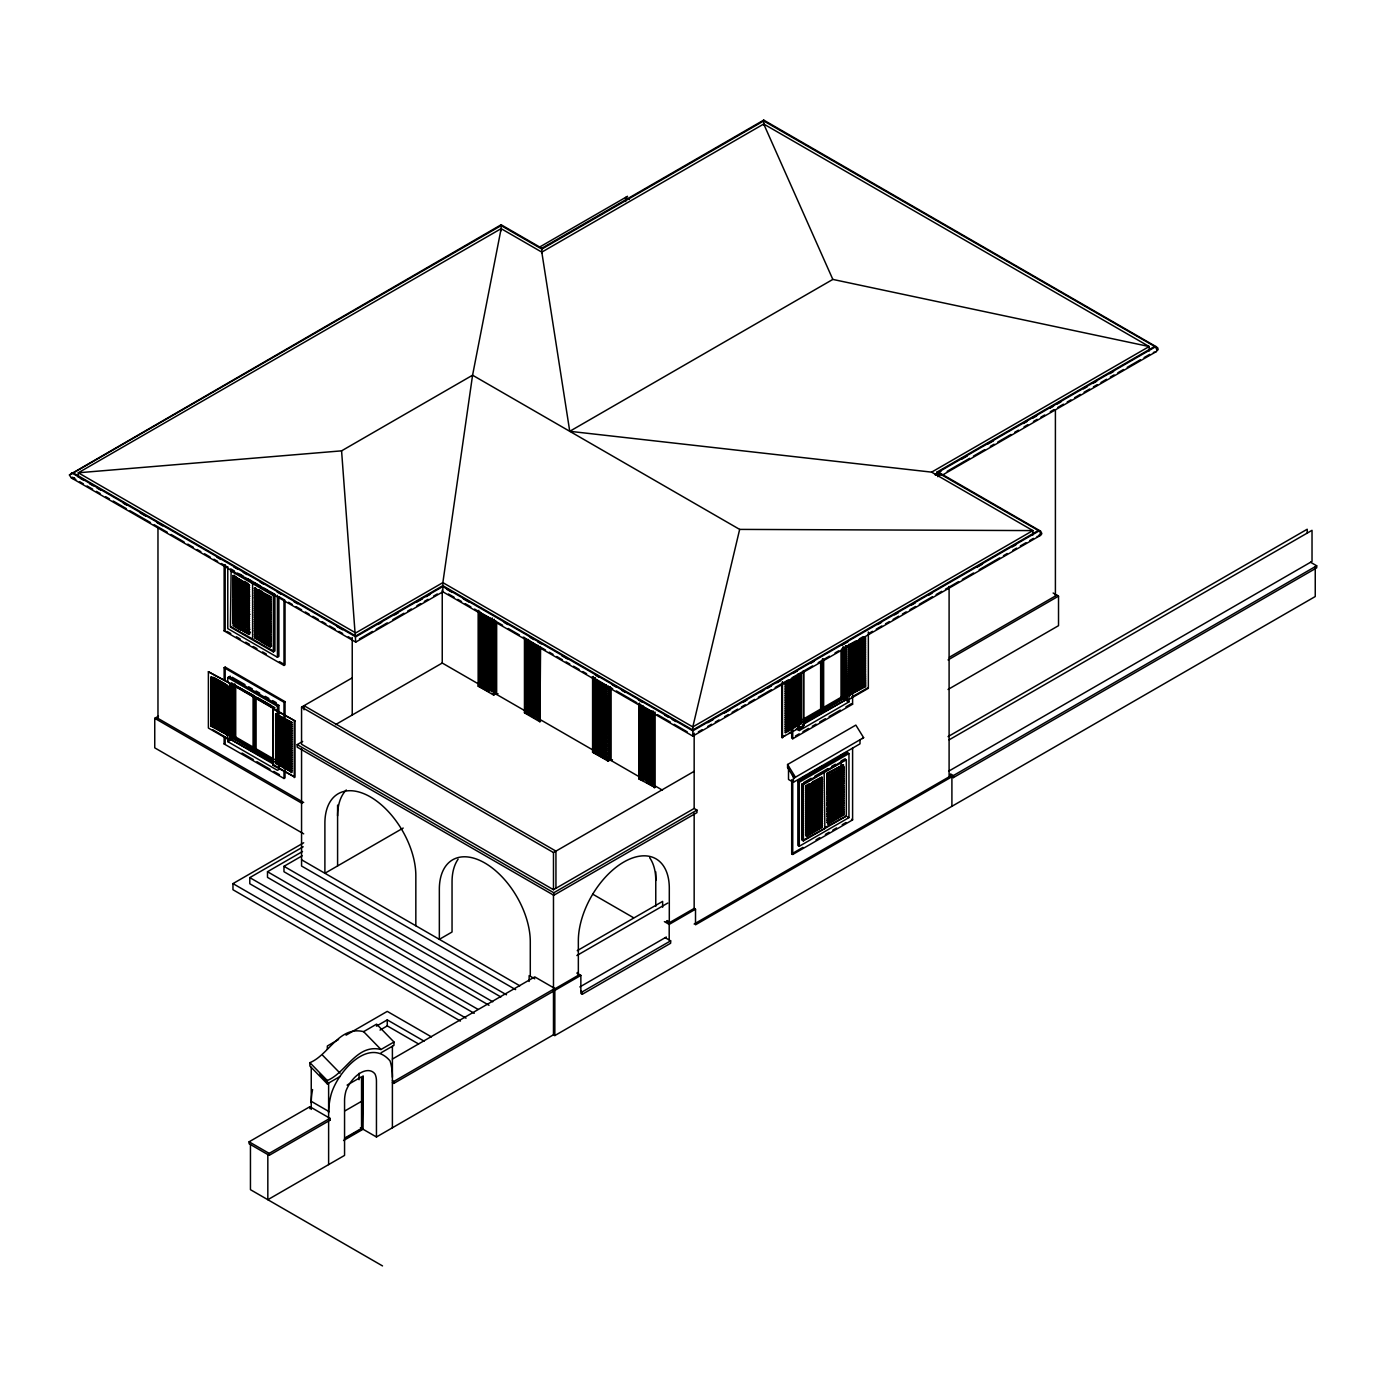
<?xml version="1.0" encoding="UTF-8"?>
<svg xmlns="http://www.w3.org/2000/svg" width="1386" height="1386" viewBox="0 0 1386 1386"><rect width="100%" height="100%" fill="white"/><g stroke="black" fill="none" stroke-linecap="round" stroke-linejoin="round"><path stroke-width="1.5" d="M311.244 1102.736L311.261 1101.333A62.023 35.811 -60 0 1 312.578 1089.552M328.621 1112.767L328.638 1111.364A62.023 35.811 -60 0 1 330.977 1094.992C336.815 1072.955 368.572 1035.775 390.038 1060.896A71.864 41.493 -60 0 1 392.394 1075.744L392.394 1077.234M1032.865 535.031L1032.865 530.595L931.617 472.141L569.75 431.306L541.805 252.131L501.143 228.655L472.574 375.208L442.862 582.622L442.862 591.805L692.809 736.105L1040.799 535.187L1041.874 533.61L1040.695 531.202L938.374 472.141L1155.924 346.535L1157.743 347.869L1158.176 349.549L1156.063 351.732L942.255 475.173M78.309 477.2L78.309 472.782L341.58 450.848L472.574 375.208L739.656 529.4L692.809 726.922L692.809 736.105M1156.86 349.826L1155.56 346.968L763.721 120.946L541.805 249.082L501.143 225.606L70.53 474.532M249.705 596.223L232.952 586.555L249.705 596.223L248.423 595.963M233.818 587.525L232.952 586.555M249.705 614.57L232.952 604.885L249.705 614.57L248.423 614.31M233.818 605.873L232.952 604.885M249.705 629.244L232.952 619.559L249.705 629.244L248.423 628.967M233.818 620.547L232.952 619.559M269.906 608.367L271.188 608.627L254.418 598.943L270.98 608.974M255.284 599.93L254.418 598.943M212.56 683.662L211.278 683.402L228.24 692.723M269.906 626.697L271.188 626.957L254.418 617.29L270.98 627.321M255.284 618.26L254.418 617.29M212.56 698.336L211.278 698.059L228.24 707.38M269.906 641.371L271.188 641.631L254.418 631.947L270.98 641.995M255.284 632.934L254.418 631.947M212.56 716.666L211.278 716.406L228.24 725.727M227.165 692.099L228.032 693.069L211.278 683.402M227.165 706.773L228.032 707.744L211.278 698.059M227.165 725.103L228.032 726.091L211.278 716.406M276.957 720.841L275.675 720.581L291.372 729.642M276.957 735.516L275.675 735.256L291.372 744.317M291.372 724.046L275.883 714.639L292.446 724.67M276.957 753.863L275.675 753.586L291.372 762.646M291.372 725.883L275.883 716.475L292.446 726.507M291.372 727.806L275.883 718.381L292.446 728.43M291.372 731.427L275.883 722.019L292.446 732.051M291.372 733.263L275.883 723.856L292.446 733.887M291.372 735.134L275.883 725.71L292.446 735.758M291.372 736.971L275.883 727.546L292.446 737.595M291.372 738.755L275.883 729.348L292.446 739.379M291.372 740.592L275.883 731.184L292.446 741.215M291.372 742.48L275.883 733.055L292.446 743.104M291.372 746.101L275.883 736.694L292.446 746.725M291.372 747.938L275.883 738.53L292.446 748.561M291.372 749.861L275.883 740.436L292.446 750.484M291.372 751.697L275.883 742.272L292.446 752.321M291.372 753.482L275.883 744.074L292.446 754.105M291.372 755.318L275.883 745.911L292.446 755.942M291.372 757.189L275.883 747.764L292.446 757.813M291.372 759.026L275.883 749.601L292.446 759.649M291.372 760.81L275.883 751.403L292.446 761.434M291.372 764.448L275.883 755.041L292.446 765.072M291.372 766.285L275.883 756.877L292.446 766.908M291.372 768.069L275.883 758.662L292.446 768.693M291.372 769.906L275.883 760.498L292.446 770.529M291.372 771.829L275.883 762.421L292.099 772.193L275.675 763.565L275.675 713.946L292.099 722.574L275.675 713.946M492.411 619.525L479.4 612.491L480.682 612.751M492.411 666.666L479.608 659.268L492.411 666.666L491.129 666.406M480.474 660.256L479.608 659.268M525.918 638.859L538.513 646.621M538.721 693.398L525.71 686.365L538.513 693.762M526.784 686.988L525.918 686.018M653.17 712.335L640.159 705.301L641.441 705.561M340.038 1076.472L327.269 1083.852L309.892 1066.007L309.892 1062.664C328.915 1054.885 339.154 1025.675 363.617 1031.652L380.994 1049.497L393.971 1041.995L376.594 1024.15L363.617 1031.652M327.269 1083.852L327.269 1080.508C346.292 1072.729 356.531 1043.519 380.994 1049.497M787.577 764.5L787.577 767.515L794.074 777.996L795.356 777.078L787.577 764.5L855.838 725.103L863.617 737.664L862.335 738.582M937.785 476.697L939.535 474.67L936.901 472.141L1154.451 346.535M1039.05 535.152L1040.799 533.125L1039.257 531.029L936.901 472.141M442.862 591.805L355.734 642.116L71.414 477.962L69.317 474.93L501.143 224.757L541.805 248.233L763.721 120.097L1155.924 346.535M501.143 228.655L78.309 472.782L355.734 632.934L442.862 582.622L692.809 726.922L1032.865 530.595L739.656 529.4M539.414 247.176L627.546 196.292M541.805 252.131L763.721 124.012L1149.167 346.535L1149.167 350.97M271.171 592.515L274.913 594.663L274.913 650.97L273.354 651.87L230.405 627.078L231.133 570.356M248.978 584.84L248.978 634.459L233.298 625.415L233.298 575.779L248.978 584.84L248.978 634.459M252.599 582.761L252.599 639.05M270.461 597.245L270.461 646.864L254.764 637.803L254.764 588.184L271.188 596.829M230.405 570.789L273.354 595.564L274.913 594.663M233.298 625.415L249.705 634.043M250.45 632.518L235.707 624.012L234.667 624.618L234.667 575.277M224.134 565.263L224.134 630.907L225.173 630.301L225.173 564.656M569.75 431.306L832.83 279.418L1149.167 346.535L931.617 472.141M270.807 644.265L256.081 635.776L255.041 636.365L255.041 589.171M254.764 637.803L271.188 646.448M208.385 671.742L230.578 683.714L229.851 740.436L208.385 728.031L208.385 671.742L230.578 683.714M224.134 680.405L224.134 667.705L225.173 667.099L285.031 701.663L285.031 777.892L283.991 778.499L224.134 743.953L224.134 737.595M211.278 676.749L211.278 726.368L211.278 676.749L227.685 685.394L227.685 735.013L211.278 726.368M303.69 833.852L154.747 747.851L154.747 718.312L158.489 716.146M227.772 681.86L227.772 677.581L230.284 676.143M156.41 719.282L157.969 718.381L303.673 802.494M274.081 764.483L231.133 739.691L231.133 683.402L254.366 695.859M227.772 566.683L227.772 628.586L277.425 657.259L278.881 656.41L278.881 596.638M233.073 684.84L234.736 683.87L234.667 737.647L253.084 748.284L254.123 747.678L254.123 696.188L253.084 696.794L234.667 686.157L235.707 685.568L235.707 737.057L233.073 738.582L233.073 684.84L273.804 708.35M224.134 630.907L283.991 665.453L285.031 664.864L285.031 601.333M377.98 624.514L381.687 622.366M394.663 614.882L398.371 612.733M416.909 602.026L422.47 598.821M426.178 596.69L429.885 594.542M359.442 638.929L372.418 631.427M376.126 629.296L387.248 622.868M392.81 619.646L403.932 613.236M407.64 611.087L411.347 608.956M416.909 605.734L420.616 603.603M424.324 601.455L428.031 599.306M433.593 596.101L437.3 593.97M272.799 708.939L272.799 765.228L272.799 708.939L294.993 720.911L294.993 777.2L272.799 765.228M274.913 707.709L231.133 683.402M227.772 677.581L277.425 706.254L278.881 705.405L278.881 769.455L277.425 770.304L227.772 741.631L227.772 686.122M224.134 667.705L283.991 702.252L285.031 701.663M227.772 741.631L229.244 740.782M231.133 739.691L273.042 762.924M224.134 743.953L225.173 743.346L225.173 736.988M302.685 741.441L297.193 744.611L297.193 747.123L553.794 895.269L696.967 812.612L696.967 810.1L694.161 808.471L553.482 889.708L301.559 744.265L301.559 707.103L352.235 677.841M294.993 720.911L255.041 697.92L255.041 749.41L256.081 748.804L256.081 697.314L233.697 684.476L233.697 738.218L274.428 761.728M335.551 724.635L442.238 663.028L488.894 689.968M478.153 610.706L478.153 686.105L489.119 691.666M480.006 685.03L492.411 691.406L480.006 685.03L480.006 611.78M478.153 686.105L493.589 695.027L495.616 693.849L495.616 620.616M498.007 693.676L496.656 694.455L496.656 622.297M935.359 474.393L940.99 471.153M961.624 459.234L967.237 455.994M987.872 444.074L993.502 440.835M1023.509 423.51L1027.251 421.344M1032.882 418.087L1036.641 415.921M1049.756 408.35L1053.516 406.185M1057.258 404.019L1061.018 401.853M1083.523 388.86L1087.265 386.694M1092.896 383.437L1096.655 381.271M1109.77 373.7L1113.53 371.535M935.359 475.225L939.119 473.059M540.575 648.128L539.899 721.76L524.462 712.837L526.992 711.382L538.721 718.156L526.316 711.78L526.316 640.678M460.429 1021.066L232.969 889.743L232.969 883.61L303.69 842.775M947.175 471.292L969.68 458.298M973.422 456.133L984.684 449.636M990.297 446.379L994.057 444.213M997.799 442.047L1010.931 434.476M1014.691 432.311L1018.433 430.145M1024.063 426.888L1027.806 424.722M1033.436 421.483L1037.196 419.317M1040.938 417.151L1044.697 414.986M1050.311 411.729L1054.07 409.563M1057.813 407.397L1063.443 404.158M1067.203 401.992L1070.945 399.826M1074.704 397.661L1080.318 394.404M1084.077 392.238L1089.708 388.998M1093.45 386.833L1097.21 384.667M1100.952 382.501L1106.582 379.244M1110.325 377.079L1114.084 374.913M1117.844 372.747L1123.457 369.508M1127.216 367.342L1140.349 359.754M1144.091 357.588L1149.722 354.348M474.22 1013.305L249.792 883.748L249.792 877.615L303.17 846.794M489.033 1005.283L267.498 877.373L267.498 871.725L302.529 851.489M500.866 996.95L283.974 871.725L283.974 866.319L302.148 855.82M403.205 828.048L324.896 873.267L324.896 823.163A64.31 37.127 60 0 1 370.374 796.915A64.31 37.127 60 0 1 415.835 875.675L415.835 925.779M592.584 676.784L592.584 752.182L608.714 760.706L608.714 687.456M594.455 751.108L606.843 757.484L594.455 751.108L594.455 677.858M606.739 759.563L608.09 758.783M592.584 752.182L608.038 761.087L610.065 759.926L610.065 686.676M612.456 759.736L611.105 760.533L611.105 688.374M1038.149 530.595L692.809 729.989L442.862 585.672L355.734 635.983L73.025 472.782M1039.639 530.595L692.809 730.838L442.862 586.538L355.734 636.85L71.552 472.782M707.761 722.712L713.357 719.49M724.566 713.01L730.179 709.771M743.26 702.217L747.002 700.069M760.065 692.515L763.807 690.367M767.549 688.201L771.292 686.053M776.888 682.813L780.63 680.647M793.71 673.094L797.435 670.945M810.515 663.392L814.258 661.226M842.29 645.044L847.885 641.822M877.788 624.549L881.513 622.401M894.594 614.847L898.336 612.699M911.416 605.145L915.158 602.979M928.239 595.426L931.964 593.277M976.818 567.376L982.414 564.154M1012.317 546.881L1016.042 544.733M698.423 731.808L702.165 729.642M707.778 726.403L711.52 724.254M715.263 722.089L719.005 719.923M724.618 716.683L728.378 714.518M732.12 712.369L737.733 709.112M741.475 706.964L745.218 704.798M748.96 702.633L754.573 699.393M758.315 697.227L771.413 689.674M775.155 687.508L788.253 679.954M791.995 677.789L812.594 665.904M818.208 662.664L829.434 656.167M835.048 652.927L838.79 650.779M842.532 648.613L855.63 641.042M859.372 638.894L863.114 636.728M868.727 633.489L872.487 631.323M876.229 629.157L881.842 625.918M885.585 623.752L889.327 621.604M893.069 619.438L898.682 616.198M902.425 614.033L906.167 611.867M909.909 609.719L915.522 606.479M919.264 604.313L932.362 596.742M936.104 594.577L941.718 591.337M945.477 589.189L958.575 581.618M962.317 579.452L973.544 572.972M979.157 569.733L999.739 557.848M1003.481 555.682L1007.224 553.516M1012.837 550.277L1016.579 548.128M1020.339 545.963L1025.952 542.723M1029.694 540.557L1033.436 538.392M784.632 682.848L800.328 673.787L801.056 723.821L801.056 674.202L785.36 683.263L785.36 732.882L801.056 723.821M850.796 644.646L864.725 636.607L865.47 686.642L865.47 637.023L849.046 645.651M848.492 647.401L865.47 638.08L848.7 647.747M848.492 649.237L865.47 639.916L848.7 649.584M848.492 651.143L865.47 641.822L848.7 651.507M848.492 652.979L865.47 643.658L848.7 653.343M848.492 654.781L865.47 645.46L848.7 655.128M848.492 656.617L865.47 647.297L848.7 656.964M638.911 703.534L638.911 778.915L643.017 780.509M640.765 704.59L640.765 777.841L641.562 706.323L641.441 777.459L653.17 784.216L653.17 710.966M848.492 658.471L865.47 649.15L848.7 658.835M848.492 660.308L865.47 650.987L848.7 660.672M848.492 662.11L865.47 652.789L848.7 662.456M848.492 663.946L865.47 654.625L848.7 664.292M848.492 665.817L865.47 656.496L848.7 666.181M848.492 667.654L865.47 658.333L848.7 668.017M848.492 669.455L865.47 660.134L848.7 669.802M848.492 671.292L865.47 661.971L848.7 671.638M640.765 777.841L653.17 784.216M848.492 673.198L865.47 663.877L848.7 673.561M848.492 675.034L865.47 665.713L848.7 675.398M638.911 778.915L655.024 787.439L655.024 712.04M848.492 676.836L865.47 667.515L848.7 677.182M848.492 678.672L865.47 669.351L848.7 679.019M848.492 680.526L865.47 671.205L848.7 680.89M301.559 707.103L553.482 852.546L694.161 771.326M848.7 682.726L865.262 672.695L848.492 682.362L849.774 682.103M865.262 672.695L864.379 673.665M848.492 684.164L865.47 674.843L848.7 684.511M848.492 686.001L865.47 676.68L848.7 686.347M848.492 687.803L865.47 678.464L848.7 688.149M848.492 689.639L865.47 680.318L848.7 689.985M848.492 691.423L865.47 682.103L848.7 691.787M803.118 719.195L841.995 696.76M848.492 693.26L865.47 683.939L848.7 693.624M803.291 720.304L842.064 697.92L842.064 648.579M802.303 722.002L843.034 698.475L843.034 646.898M848.492 695.183L865.47 685.862L848.7 695.529M802.927 722.349L843.658 698.839L843.658 647.262M849.046 695.27L865.47 686.642M803.689 723.197L845.599 699.965L845.599 645.841M802.65 724.757L845.599 699.965M781.739 683.35L781.739 737.473L785.325 735.412M788.894 733.333L792.48 731.271M796.049 729.209L803.949 725.502L803.949 671.361M851.524 697.193L867.619 687.889M781.739 737.473L803.949 725.502M846.153 646.153L846.881 700.71L868.346 688.305L868.346 632.016M797.851 674.22L797.851 729.729L803.36 726.541M797.851 729.729L799.306 730.561L848.96 701.905L848.96 644.265M795.443 736.001L799.185 733.852M802.927 731.687L808.54 728.447M812.283 726.281L816.025 724.133M819.767 721.967L825.363 718.728M829.105 716.579L840.332 710.1M845.945 706.86L851.558 703.62L852.598 704.209L852.598 642.792M791.701 678.863L791.701 738.166L792.74 738.773L852.598 704.209M949.41 657.207L1056.86 595.166M948.041 659.927L1058.523 596.136L1058.523 625.675L948.041 689.466M297.193 744.611L553.794 892.757L696.967 810.1M787.577 767.515L788.513 766.978L788.513 779.469L793.398 782.293L859.996 743.849L859.996 740.124M792.463 775.398L793.398 774.861L793.398 782.293M338.565 1039.5L327.339 1045.997L327.339 1049.237M346.067 1035.169L387.266 1011.382L431.462 1036.901M794.074 777.996L863.617 737.664M802.321 777.598L805.994 775.467M809.684 773.353L822.556 765.921M840.938 755.301L844.611 753.17M846.448 752.113L848.96 753.551L848.96 817.601L799.306 846.257L797.851 845.425L797.851 781.375L847.504 752.719M376.42 1026.16L387.266 1019.888L424.081 1041.146M797.851 781.375L799.306 782.224L848.96 753.551M803.689 782.605L811.156 778.291M814.899 776.125L827.962 768.589M831.704 766.423L835.429 764.275M841.025 761.035L844.767 758.887L846.326 759.788L846.326 816.077L803.395 840.869L801.818 839.968L801.818 783.679L803.395 784.58L846.326 759.788M845.599 759.372L802.65 784.164L802.65 840.453L824.861 828.481L824.133 771.759M380.041 1030.075L387.266 1025.9L418.572 1043.97M805.543 785.827L809.043 783.818M812.525 781.808L821.967 777.182L821.967 826.801L806.271 835.862L806.271 786.243L821.967 777.182M827.026 773.423L843.433 764.795L843.433 814.414L827.754 823.475L827.026 773.423L843.433 764.795M827.026 776.316L842.913 767.134L843.987 769.005L828.1 778.187L827.234 776.195M822.522 779.573L806.617 788.738L805.543 786.884L821.448 777.702L822.314 779.677M828.759 779.071L842.913 770.893L843.987 772.764L828.1 781.947L827.026 780.075L828.308 781.825M805.543 797.955L821.24 788.911L822.314 790.765M827.026 785.567L828.1 787.439L843.987 778.256L842.913 776.385L828.759 784.563M822.522 788.79L806.617 797.955L805.543 796.101L821.448 786.919L822.314 788.911M819.698 795.252L805.543 803.43L806.617 805.283L822.522 796.118L821.448 794.247M828.759 790.02L842.913 781.86L843.987 783.714L828.1 792.896L827.026 791.025L828.308 792.775M827.026 794.75L842.913 785.567L843.987 787.439L828.1 796.603L827.234 794.628M380.994 1052.823L393.971 1045.339L393.971 1041.995M843.987 785.602L828.1 794.767L827.026 792.913L842.913 783.731L843.779 785.723M819.698 800.761L805.543 808.939L806.617 810.793L822.522 801.628L821.448 799.757M827.026 796.534L828.1 798.405L843.987 789.223L842.913 787.352L828.759 795.529M822.522 799.826L806.617 809.008L805.543 807.137L821.448 797.972L822.314 799.947M828.759 801.125L842.913 792.948L843.779 794.94M843.987 794.819L828.1 803.984L827.026 802.13L828.308 803.88M827.026 805.751L842.913 796.569L843.987 798.44L828.1 807.622L827.234 805.63M822.522 809.008L806.617 818.173L805.543 816.319L821.448 807.137L822.314 809.112M577.252 950.675L662.629 901.385L662.629 907.241M948.059 736.607L1307.223 529.227L1307.223 533.385M819.698 811.85L805.543 820.01L806.617 821.881L822.522 812.698L821.448 810.845M828.759 806.617L842.913 798.44L843.987 800.311L828.1 809.476L827.026 807.622L828.308 809.372M347.106 1085.099L361.555 1076.766L361.555 1128.377L345.305 1137.75M249.099 1141.804L309.892 1106.704L329.972 1118.311L329.972 1120.252L269.179 1155.352L249.099 1143.745L249.099 1141.804L269.179 1153.395L329.972 1118.311M392.394 1059.06L534.753 976.887L554.833 988.478L554.833 1035.567L553.482 1034.77L376.455 1136.988L360.412 1127.719M949.098 739.847L1312.022 530.318L1312.022 561.417L948.682 771.188M576.836 955.543L667.792 903.048M819.698 817.307L805.543 825.484L806.617 827.338L822.522 818.173L821.448 816.302M828.759 812.075L842.913 803.915L843.779 805.89M843.987 805.768L828.1 814.951L827.026 813.08L828.308 814.829M827.026 816.718L842.913 807.536L843.987 809.407L828.1 818.589L827.234 816.597M822.522 819.958L806.617 829.14L805.543 827.286L821.448 818.104L822.314 820.079M843.987 807.57L828.1 816.752L827.026 814.881L842.913 805.699L843.779 807.691M805.543 830.907L821.448 821.725L822.522 823.596L806.617 832.778L805.751 830.786M828.759 817.497L842.913 809.337L843.987 811.191L828.1 820.373L827.026 818.502L828.308 820.252M807.293 831.739L821.448 823.561L822.522 825.432L806.617 834.615L805.543 832.743M825.068 827.511L846.326 816.077M577.979 972.435L576.836 973.093L580.855 975.397L580.855 993.398L582.311 994.247L670.651 943.242L670.651 940.834L665.176 937.681M666.337 921.43L667.792 920.581M392.394 1080.699L393.763 1081.478L554.833 988.478M579.487 974.618L553.482 989.639L554.833 990.418M666.649 921.24L669.299 922.781L694.161 908.419L695.512 909.199L695.512 924.791L951.905 776.766L951.905 806.305M345.305 1110.688L361.555 1101.316M392.394 1082.639L393.763 1083.419L580.855 975.397M664.379 921.621L669.195 924.393L695.512 909.199M791.701 779.746L791.701 853.863L802.927 847.383M816.025 839.829L819.767 837.664M825.363 834.424L829.105 832.276M832.847 830.11L836.59 827.944M842.203 824.705L845.945 822.556M791.701 853.863L792.74 854.469L852.598 819.906L852.598 747.903M579.833 986.953L666.337 937.023M694.161 924.012L950.553 775.987L953.36 777.615L1316.7 567.844L1316.7 565.8L1310.567 562.248M950.553 775.987L950.553 773.942L953.36 775.571L1316.7 565.8M580.855 991.007L582.311 991.839L670.651 940.834M344.456 1138.98L362.179 1128.741L363.063 1075.9L363.063 1129.243L343.572 1140.505M554.833 1035.567L1315.245 596.534L1315.245 566.995M1156.063 351.732L1154.798 352.165A7.848 6.41 0 0 1 1153.377 352.408M1039.76 535.793L1038.495 536.226A7.848 6.41 0 0 1 1037.074 536.469M74.584 477.927L72.124 477.338L75.866 479.487M71.414 477.962L72.678 478.413A7.848 6.41 0 0 0 74.099 478.638M938.374 472.141L940.626 475.138M629.348 199.532L625.64 197.384L625.64 201.524M1053.135 593.017L1058.523 596.136M843.658 698.839L841.025 697.314L841.025 650.121M847.504 701.056L848.96 701.905M847.504 816.752L848.96 817.601M851.558 819.317L852.598 819.906M446.587 589.189L452.165 592.411M463.305 598.839L468.884 602.061M504.175 622.453L507.9 624.584M530.18 637.456L533.905 639.604M537.612 641.753L541.337 643.901M561.763 655.699L567.342 658.904M595.374 675.086L599.116 677.252M612.231 684.823L615.99 686.988M621.604 690.245L625.346 692.411M638.461 699.982L642.22 702.148M664.708 715.124L668.45 717.29M672.193 719.455L675.952 721.621M448.475 593.988L454.071 597.21M457.796 599.376L461.538 601.524M465.263 603.69L470.876 606.912M474.601 609.078L478.343 611.226M481.271 613.097L502.598 625.242M508.212 628.464L519.404 634.944M523.146 637.092L538.721 646.257M539.934 646.794L545.547 650.034M549.272 652.182L553.014 654.331M556.739 656.496L562.335 659.736M566.077 661.884L569.802 664.033M573.544 666.198L579.14 669.421M582.865 671.569L586.59 673.717M592.168 676.957L605.769 684.979M608.956 686.642L612.681 688.79M616.406 690.938L636.902 702.771M642.03 705.907L653.672 712.456M657.397 714.604L670.443 722.141M674.168 724.289L687.213 731.825M593.849 678.568L606.635 685.949M538.721 648.18L525.71 641.146L538.513 648.544M606.843 687.508L593.849 680.491L606.635 687.872M538.721 649.982L525.71 642.948L538.513 650.346M606.843 689.31L593.849 682.293L606.635 689.674M538.721 651.905L525.71 644.871L538.513 652.269M606.843 691.233L593.849 684.216L606.635 691.597M538.721 653.949L525.71 646.915L538.513 654.313M606.843 693.277L593.849 686.243L606.635 693.641M538.721 655.873L525.71 648.839L538.513 656.236M606.843 695.2L593.849 688.166L606.635 695.564M538.721 657.709L525.71 650.692L538.513 658.073M606.843 697.054L593.849 690.02L606.635 697.418M538.721 659.632L525.71 652.615L538.513 659.996M606.843 698.977L593.849 691.943L606.635 699.341M538.721 661.676L525.71 654.642L538.513 662.04M606.843 701.021L593.849 693.988L606.635 701.368M538.721 663.599L525.71 656.566L538.513 663.963M606.843 702.945L593.849 695.911L606.635 703.291M538.721 665.626L525.71 658.61L538.513 665.99M606.843 704.972L593.849 697.938L606.635 705.335M538.721 667.55L525.71 660.533L538.513 667.913M606.843 706.895L593.849 699.861L606.635 707.258M538.721 669.594L525.71 662.56L538.513 669.958M606.843 708.939L593.849 701.905L606.635 709.285M538.721 671.517L525.71 664.483L538.513 671.881M606.843 710.862L593.849 703.828L606.635 711.209M538.721 673.544L525.71 666.51L538.513 673.891M606.843 712.872L593.849 705.838L606.635 713.236M538.721 675.45L525.71 668.433L538.513 675.814M606.843 714.795L593.849 707.761L606.635 715.159M538.721 677.494L525.71 670.46L538.513 677.858M606.843 716.839L593.849 709.805L606.635 717.186M538.721 679.417L525.71 672.383L538.513 679.781M606.843 718.762L593.849 711.728L606.635 719.109M538.721 681.514L525.71 674.497L538.513 681.877M606.843 720.859L593.849 713.825L606.635 721.222M538.721 683.437L525.71 676.42L538.513 683.8M606.843 722.782L593.849 715.748L606.635 723.145M538.721 685.481L525.71 678.447L538.513 685.845M606.843 724.826L593.849 717.792L606.635 725.173M538.721 687.404L525.71 680.37L538.513 687.768M606.843 726.749L593.849 719.715L606.635 727.096M538.721 689.431L525.71 682.397L538.513 689.795M606.843 728.776L593.849 721.742L606.635 729.123M538.721 691.354L525.71 684.32L538.513 691.718M606.843 730.699L593.849 723.665L606.635 731.046M606.843 732.744L593.849 725.71L606.635 733.09M538.721 695.322L525.71 688.288L538.513 695.685M606.843 734.667L593.849 727.633L606.635 735.013M538.721 697.366L525.71 690.332L538.513 697.73M606.843 736.694L593.849 729.677L606.635 737.057M538.721 699.289L525.71 692.255L538.513 699.653M606.843 738.617L593.849 731.6L606.635 738.981M538.721 701.333L525.71 694.299L538.513 701.697M606.843 740.661L593.849 733.627L606.635 741.025M538.721 703.256L525.71 696.222L538.513 703.603M606.843 742.584L593.849 735.55L606.635 742.948M538.721 705.283L525.71 698.249L538.513 705.647M606.843 744.629L593.849 737.595L606.635 744.975M538.721 707.207L525.71 700.173L538.513 707.57M606.843 746.552L593.849 739.518L606.635 746.898M538.721 709.251L525.71 702.217L538.513 709.615M606.843 748.579L593.849 741.562L606.635 748.942M538.721 711.174L525.71 704.14L538.513 711.538M606.843 750.502L593.849 743.468L606.635 750.865M538.721 713.34L525.71 706.306L538.513 713.686M606.843 752.667L593.849 745.633L606.635 753.031M538.721 715.263L525.71 708.229L538.513 715.609M606.843 754.59L593.849 747.556L606.635 754.954M538.721 717.307L525.71 710.273L538.513 717.653M606.843 756.635L593.849 749.601L606.635 756.999M494.49 693.208L525.45 711.07M528.083 712.595L533.679 715.834M539.275 719.057L640.055 777.234M645.651 780.474L649.376 782.622M654.972 785.862L662.439 790.159M492.29 693.485L494.265 694.629L494.265 619.23M525.138 712.456L527.113 713.599M528.568 714.431L540.575 721.361M646.448 782.484L655.024 787.439M80.197 478.274L83.94 480.44M89.553 483.697L93.312 485.862M97.055 488.028L100.814 490.176M123.302 503.17L127.044 505.336M140.177 512.907L145.79 516.164M157.034 522.643L162.664 525.9M217.013 557.276L220.772 559.442M233.887 567.013L237.647 569.178M243.26 572.435L247.003 574.601M260.135 582.172L263.877 584.338M277.009 591.909L280.752 594.074M293.867 601.645L297.626 603.811M336.989 626.541L342.602 629.781M79.591 481.635L83.333 483.801M87.058 485.949L92.654 489.171M96.379 491.337L100.121 493.485M105.717 496.725L109.442 498.873M113.184 501.022L126.247 508.575M129.972 510.724L150.502 522.574M154.227 524.722L167.29 532.259M171.015 534.424L184.078 541.961M187.803 544.109L193.399 547.349M197.141 549.497L200.866 551.663M204.608 553.811L210.204 557.051M213.929 559.199L217.654 561.347M221.396 563.513L226.992 566.735M230.717 568.884L234.459 571.049M240.055 574.272L243.78 576.437M247.505 578.586L260.568 586.122M264.31 588.288L275.502 594.75M279.227 596.898L284.823 600.138M288.565 602.286L292.29 604.435M296.015 606.6L301.611 609.823M305.353 611.971L309.078 614.137M312.82 616.285L318.416 619.525M322.141 621.673L325.866 623.821M329.608 625.987L335.204 629.209M338.929 631.375L342.671 633.523M348.267 636.746L351.992 638.911M237.56 573.111L241.303 575.277M245.027 577.425L250.641 580.665M254.366 582.813L267.446 590.367M244.49 581.41L247.973 583.419M258.974 589.778L262.474 591.787M271.188 597.609L254.21 588.288L270.98 597.972M271.188 599.532L254.21 590.211L270.98 599.878M271.188 601.368L254.21 592.047L270.98 601.715M271.188 603.153L254.21 593.832L270.98 603.516M271.188 604.989L254.21 595.668L270.98 605.353M271.188 606.791L254.21 597.47L270.98 607.137M271.188 610.412L254.21 601.091L270.98 610.776M271.188 612.248L254.21 602.927L270.98 612.612M271.188 614.119L254.21 604.798L270.98 614.466M271.188 615.956L254.21 606.635L270.98 616.32M271.188 617.74L254.21 608.419L270.98 618.104M271.188 619.577L254.21 610.256L270.98 619.94M271.188 621.5L254.21 612.179L270.98 621.864M271.188 623.336L254.21 614.015L270.98 623.7M271.188 625.121L254.21 615.8L270.98 625.484M271.188 628.846L254.21 619.525L270.98 629.192M271.188 630.682L254.21 621.361L270.98 631.028M271.188 632.466L254.21 623.146L270.98 632.83M271.188 634.303L254.21 624.982L270.98 634.667M271.188 636.174L254.21 626.853L270.98 636.52M271.188 638.01L254.21 628.69L270.98 638.357M271.188 639.795L254.21 630.474L270.98 640.159M271.188 643.554L254.21 634.234L270.98 643.918M271.188 645.391L254.21 636.07L271.604 645.945M233.697 625.173L248.51 633.731M255.908 637.993L270.72 646.552M234.927 626.611L240.471 629.816M260.845 641.562L270.097 646.915M231.133 626.663L240.471 632.051M241.874 632.848L274.081 651.455L274.081 595.148M227.044 631.392L230.786 633.541M236.4 636.78L240.142 638.946M245.755 642.186L249.497 644.351M253.24 646.5L256.964 648.665M262.578 651.905L266.32 654.053M279.418 661.624L283.16 663.773M232.12 677.217L244.993 684.632M248.666 686.763L252.339 688.894M256.029 691.008L259.702 693.139M265.211 696.326L268.901 698.44M272.574 700.571L276.247 702.685M229.244 676.749L278.881 705.405M258.108 698.007L271.171 705.561M259.615 699.445L274.428 707.986M592.775 894.195L633.541 917.723M213.739 677.338L224.203 683.367M228.24 687.127L211.278 677.806L228.032 687.491M228.24 688.963L211.278 679.642L228.032 689.327M228.24 690.886L211.278 681.565L228.032 691.233M275.675 720.581L292.446 730.266M228.24 694.507L211.278 685.186L228.032 694.871M228.24 696.344L211.278 687.023L228.032 696.708M228.24 698.215L211.278 688.894L228.032 698.561M228.24 700.051L211.278 690.73L228.032 700.398M228.24 701.836L211.278 692.515L228.032 702.2M228.24 703.672L211.278 694.351L228.032 704.036M228.24 705.543L211.278 696.222L228.032 705.907M275.675 735.256L292.446 744.94M228.24 709.182L211.278 699.861L228.032 709.545M228.24 711.018L211.278 701.697L228.032 711.382M228.24 712.941L211.278 703.603L228.032 713.288M228.24 714.778L211.278 705.457L228.032 715.124M228.24 716.562L211.278 707.241L228.032 716.926M228.24 718.398L211.278 709.078L228.032 718.762M228.24 720.27L211.278 710.949L228.032 720.616M228.24 722.106L211.278 712.785L228.032 722.452M228.24 723.89L211.278 714.57L228.032 724.254M275.675 753.586L292.446 763.27M228.24 727.529L211.278 718.208L228.032 727.875M228.24 729.365L211.278 720.044L228.032 729.712M228.24 731.15L211.278 721.829L228.032 731.513M235.707 737.057L274.497 759.441M228.24 732.986L211.278 723.665L228.032 733.35M234.736 737.612L269.906 757.917M255.041 749.41L273.458 760.03M228.24 734.909L211.278 725.588L228.032 735.273M233.073 738.582L273.804 762.092M212.682 729.677L230.578 740.02M275.312 765.834L293.208 776.177M242.013 753.066L253.24 759.545M256.964 761.694L270.062 769.265M273.804 771.413L279.418 774.653M154.747 718.312L302.113 803.395M534.753 978.828L529.14 975.588L529.14 981.444M301.559 859.788L519.785 985.792M515.627 989.621L301.559 866.025L301.559 748.908M283.974 866.319L506.479 994.784M267.498 871.725L492.758 1001.783M249.792 877.615L477.962 1009.337M232.969 883.61L466.025 1018.173M311.261 1101.333L328.638 1111.364M329.972 1120.252L328.621 1119.472L328.621 1083.072L319.923 1074.15M382.519 1265.92L250.45 1189.673L250.45 1144.524M322.643 1055.3L340.038 1073.145M309.892 1062.664L327.269 1080.508M842.705 765.418L843.779 767.29M842.705 767.255L843.779 769.126M842.705 769.178L843.779 771.049M842.705 771.014L843.779 772.886M842.705 772.799L843.779 774.67M842.705 774.635L843.779 776.506M842.705 776.506L843.779 778.378M842.705 778.343L843.779 780.214M842.705 780.127L843.779 781.999M842.705 781.964L843.779 783.835M842.705 785.689L843.779 787.56M842.705 787.473L843.779 789.344M842.705 789.31L843.779 791.181M842.705 791.233L843.779 793.104M842.705 794.854L843.779 796.725M842.705 796.69L843.779 798.561M842.705 798.561L843.779 800.432M842.705 800.398L843.779 802.269M827.234 774.358L828.308 776.229M842.705 802.182L843.779 804.053M827.234 778.118L828.308 779.989M842.705 807.657L843.779 809.528M827.234 781.739L828.308 783.61M842.705 809.459L843.779 811.312M827.234 783.575L828.308 785.446M842.705 811.295L843.779 813.149M842.705 813.201L843.779 815.072M827.234 787.283L828.308 789.154M827.234 789.067L828.308 790.938M821.24 779.66L822.314 781.513M821.24 781.565L822.314 783.436M827.234 792.792L828.308 794.646M821.24 783.419L822.314 785.273M821.24 785.204L822.314 787.075M827.234 798.249L828.308 800.12M821.448 788.79L822.522 790.644L806.617 799.826L805.751 797.834M827.234 800.172L828.308 802.044M821.24 790.748L822.314 792.601M821.24 792.532L822.314 794.403M827.234 803.793L828.308 805.664M821.24 794.369L822.314 796.24M821.24 796.24L822.314 798.111M827.234 809.337L828.308 811.208M821.24 799.878L822.314 801.732M827.234 811.122L828.308 812.993M821.24 801.714L822.314 803.568M821.24 803.62L822.314 805.491M827.234 814.76L828.308 816.631M821.448 805.353L822.522 807.206L806.617 816.389L805.543 814.518L821.24 805.457L822.314 807.328M821.24 809.095L822.314 810.966M827.234 820.235L828.308 822.089M821.24 810.949L822.314 812.82M827.234 822.141L828.308 824.012M821.24 812.802L822.314 814.656M805.751 786.763L806.825 788.617M821.24 814.587L822.314 816.458M805.751 788.599L806.825 790.453M821.24 816.423L822.314 818.294M805.751 790.505L806.825 792.376M805.751 792.342L806.825 794.213M821.24 820.062L822.314 821.915M805.751 794.143L806.825 795.997M821.24 821.846L822.314 823.717M805.751 795.98L806.825 797.851M821.24 823.682L822.314 825.554M821.24 825.606L822.314 827.459M805.751 799.687L806.825 801.541M805.751 801.472L806.825 803.343M805.751 803.308L806.825 805.179M805.751 805.179L806.825 807.05M805.751 807.016L806.825 808.887M805.751 808.818L806.825 810.671M805.751 810.654L806.825 812.508M805.751 812.56L806.825 814.431M805.751 814.396L806.825 816.267M805.751 816.198L806.825 818.052M805.751 818.035L806.825 819.888M805.751 819.888L806.825 821.759M805.751 821.725L806.825 823.596M805.751 823.527L806.825 825.38M805.751 825.363L806.825 827.234M805.751 827.165L806.825 829.019M805.751 829.001L806.825 830.855M805.751 832.622L806.825 834.493M805.751 834.545L806.825 836.399M763.721 124.012L832.83 279.418M341.58 450.848L355.734 642.116M1055.404 409.944L1055.404 596.015M953.36 775.571L953.36 777.615M949.098 586.434L949.098 776.836M849.774 646.084L849.774 695.703M846.881 646.569L846.881 700.71M844.767 647.522L844.767 699.48M842.705 770.841L842.705 805.37M842.705 809.684L842.705 813.998M841.025 763.669L841.025 767.965M827.754 773.856L827.754 823.475M823.648 659.216L823.648 708.558L822.608 707.951L822.608 658.61M821.69 660.342L821.69 709.684L820.651 709.078L820.651 661.884M803.222 670.945L803.222 725.069M803.395 784.58L803.395 840.869M799.306 675.069L799.306 730.561M799.306 782.224L799.306 846.257M792.74 679.469L792.74 738.773M792.74 780.335L792.74 854.469M782.466 681.6L782.466 737.889M763.721 120.08L763.721 125.381M694.161 733.125L694.161 808.471M694.161 813.149L694.161 908.419M669.299 922.781L669.299 888.27A64.31 37.127 -60 0 0 623.821 862.023A64.31 37.127 -60 0 0 578.343 940.782L578.343 975.276M669.195 924.393L669.195 940.003M655.769 871.863L655.769 906.34M654.348 712.439L654.348 787.837M652.477 711.365L652.477 784.615M642.913 705.543L642.913 778.88M639.587 703.135L639.587 778.534M608.038 685.706L608.038 761.087M606.167 684.615L606.167 757.882M595.131 677.459L595.131 750.71M593.26 676.403L593.26 751.784M582.311 991.839L582.311 994.247M555.942 888.27L555.942 851.125L304.036 705.682L304.036 709.805M553.794 892.757L553.794 895.269M553.482 852.546L553.482 889.708M553.482 894.334L553.482 1034.77M541.805 248.215L541.805 253.118M539.899 646.361L539.899 721.76M538.045 645.287L538.045 718.537M530.284 976.246L530.284 941.735A64.31 37.127 60 0 0 484.805 862.976A64.31 37.127 60 0 0 439.345 889.24L439.345 939.344L452.044 932.016L452.044 881.912A64.31 37.127 60 0 1 458.125 859.164M528.464 639.466L528.464 710.654M527.113 640.245L527.113 711.434M524.462 637.456L524.462 712.837M501.143 224.74L501.143 230.717M493.589 619.629L493.589 695.027M492.29 617.983L492.411 691.406M491.735 618.537L491.735 691.805M480.682 613.548L480.682 684.649M478.828 610.325L478.828 685.723M442.238 590.107L442.238 663.028M393.763 1081.478L393.763 1083.419M392.394 1046.239L392.394 1127.771M387.266 1019.888L387.266 1025.9M376.455 1136.988L376.455 1081.149A24.134 13.929 -60 0 0 374.982 1073.994A23.874 13.791 -60 0 0 346.032 1090.713A29.747 17.169 -60 0 0 344.56 1100.484L344.56 1155.404L267.827 1199.704L267.827 1154.555M359.078 1073.266L359.078 1079.711M352.235 637.525L352.235 715.003M337.595 805.093L337.595 865.938M328.621 1121.62L328.621 1164.604M311.244 1067.307L311.244 1109.424M309.892 1106.704L309.892 1108.644M294.265 721.326L294.265 777.615M291.372 722.99L291.372 772.608M283.991 599.809L283.991 665.453M283.991 702.252L283.991 767.913M283.991 772.141L283.991 778.499M277.425 595.356L277.425 657.259M277.425 706.254L277.425 763.894M276.403 713.513L276.403 763.132M273.354 595.564L273.354 651.87M269.179 1153.395L269.179 1155.352M256.081 588.565L256.081 635.776M255.492 587.768L255.492 637.387M253.084 696.794L253.084 748.284M235.707 576.819L235.707 624.012M234.026 575.363L234.026 624.982M231.964 682.917L231.964 739.206M229.851 684.147L229.851 740.436M226.957 685.81L226.957 735.429M225.173 667.099L225.173 679.816M225.173 684.043L225.173 732.761M224.134 684.649L224.134 733.35M157.969 527.979L157.969 718.381M649.67 857.726A64.31 37.127 -60 0 1 655.769 880.456M337.595 815.834A64.31 37.127 60 0 1 346.275 789.985M232.952 575.536L249.515 585.568L232.952 575.536M232.952 577.442L249.515 587.491L232.952 577.442M232.952 579.279L249.515 589.327L232.952 579.279M232.952 581.08L249.515 591.112L232.952 581.08M232.952 582.917L249.515 592.948L232.952 582.917M232.952 584.719L249.515 594.75L232.952 584.719M232.952 588.34L249.515 598.371L232.952 588.34M232.952 590.176L249.515 600.207L232.952 590.176M232.952 592.047L249.515 602.078L232.952 592.047M232.952 593.884L249.515 603.915L232.952 593.884M232.952 595.668L249.515 605.699L232.952 595.668M232.952 597.505L249.515 607.536L232.952 597.505M232.952 599.428L249.515 609.459L232.952 599.428M232.952 601.264L249.515 611.295L232.952 601.264M232.952 603.049L249.515 613.08L232.952 603.049M232.952 606.773L249.515 616.805L232.952 606.773M232.952 608.61L249.515 618.641L232.952 608.61M232.952 610.394L249.515 620.426L232.952 610.394M232.952 612.231L249.515 622.262L232.952 612.231M232.952 614.102L249.515 624.133L232.952 614.102M232.952 615.938L249.515 625.97L232.952 615.938M232.952 617.723L249.515 627.754L232.952 617.723M232.952 621.482L249.515 631.514L232.952 621.482M232.952 623.319L249.515 633.35L232.952 623.319M479.608 614.05L492.203 621.794L479.608 614.05M479.608 615.852L492.203 623.596L479.608 615.852M479.608 617.775L492.203 625.519L479.608 617.775M479.608 619.819L492.203 627.563L479.608 619.819M479.608 621.742L492.203 629.487L479.608 621.742M479.608 623.596L492.203 631.34L479.608 623.596M479.608 625.519L492.203 633.263L479.608 625.519M479.608 627.546L492.203 635.308L479.608 627.546M479.608 629.469L492.203 637.231L479.608 629.469M479.608 631.514L492.203 639.258L479.608 631.514M479.608 633.437L492.203 641.181L479.608 633.437M479.608 635.464L492.203 643.225L479.608 635.464M479.608 637.387L492.203 645.148L479.608 637.387M479.608 639.414L492.203 647.158L479.608 639.414M479.608 641.337L492.203 649.081L479.608 641.337M479.608 643.364L492.203 651.125L479.608 643.364M479.608 645.287L492.203 653.049L479.608 645.287M479.608 647.401L492.203 655.145L479.608 647.401M479.608 649.306L492.203 657.068L479.608 649.306M479.608 651.351L492.203 659.112L479.608 651.351M479.608 653.274L492.203 661.035L479.608 653.274M479.608 655.301L492.203 663.062L479.608 655.301M479.608 657.224L492.203 664.985L479.608 657.224M479.608 661.191L492.203 668.936L479.608 661.191M479.608 663.236L492.203 670.98L479.608 663.236M479.608 665.159L492.203 672.903L479.608 665.159M479.608 667.203L492.203 674.947L479.608 667.203M479.608 669.126L492.203 676.87L479.608 669.126M479.608 671.153L492.203 678.897L479.608 671.153M479.608 673.076L492.203 680.821L479.608 673.076M479.608 675.121L492.203 682.865L479.608 675.121M479.608 677.044L492.203 684.788L479.608 677.044M479.608 679.209L492.203 686.954L479.608 679.209M479.608 681.132L492.203 688.877L479.608 681.132M479.608 683.177L492.203 690.921L479.608 683.177M640.367 706.86L652.962 714.604L640.367 706.86M640.367 708.662L652.962 716.406L640.367 708.662M640.367 710.585L652.962 718.329L640.367 710.585M640.367 712.629L652.962 720.374L640.367 712.629M640.367 714.552L652.962 722.297L640.367 714.552M640.367 716.406L652.962 724.15L640.367 716.406M640.367 718.329L652.962 726.073L640.367 718.329M640.367 720.374L652.962 728.118L640.367 720.374M640.367 722.297L652.962 730.041L640.367 722.297M640.367 724.324L652.962 732.068L640.367 724.324M640.367 726.247L652.962 733.991L640.367 726.247M640.367 728.291L652.962 736.035L640.367 728.291M640.367 730.214L652.962 737.958L640.367 730.214M640.367 732.224L652.962 739.968L640.367 732.224M640.367 734.147L652.962 741.891L640.367 734.147M640.367 736.191L652.962 743.935L640.367 736.191M640.367 738.114L652.962 745.859L640.367 738.114M640.367 740.211L652.962 747.955L640.367 740.211M640.367 742.134L652.962 749.878L640.367 742.134M640.367 744.178L652.962 751.922L640.367 744.178M640.367 746.101L652.962 753.845L640.367 746.101M640.367 748.128L652.962 755.872L640.367 748.128M640.367 750.034L652.962 757.795L640.367 750.034M640.367 752.078L652.962 759.84L640.367 752.078M640.367 754.001L652.962 761.763L640.367 754.001M640.367 756.046L652.962 763.79L640.367 756.046M640.367 757.969L652.962 765.713L640.367 757.969M640.367 760.013L652.962 767.757L640.367 760.013M640.367 761.936L652.962 769.68L640.367 761.936M640.367 763.963L652.962 771.725L640.367 763.963M640.367 765.886L652.962 773.648L640.367 765.886M640.367 767.931L652.962 775.675L640.367 767.931M640.367 769.854L652.962 777.598L640.367 769.854M640.367 772.019L652.962 779.764L640.367 772.019M640.367 773.942L652.962 781.687L640.367 773.942M640.367 775.987L652.962 783.731L640.367 775.987M800.848 674.895L785.36 684.32L800.848 674.895M800.848 676.732L785.36 686.157L800.848 676.732M800.848 678.655L785.36 688.08L800.848 678.655M800.848 680.491L785.36 689.916L800.848 680.491M800.848 682.276L785.36 691.701L800.848 682.276M800.848 684.13L785.36 693.537L800.848 684.13M800.848 685.983L785.36 695.408L800.848 685.983M800.848 687.82L785.36 697.245L800.848 687.82M800.848 689.622L785.36 699.029L800.848 689.622M800.848 691.458L785.36 700.866L800.848 691.458M800.848 693.329L785.36 702.737L800.848 693.329M800.848 695.166L785.36 704.59L800.848 695.166M800.848 696.95L785.36 706.375L800.848 696.95M800.848 698.787L785.36 708.211L800.848 698.787M800.848 700.71L785.36 710.134L800.848 700.71M800.848 702.546L785.36 711.971L800.848 702.546M800.848 704.331L785.36 713.755L800.848 704.331M800.848 706.167L785.36 715.592L800.848 706.167M800.848 708.038L785.36 717.463L800.848 708.038M800.848 709.875L785.36 719.299L800.848 709.875M800.848 711.659L785.36 721.084L800.848 711.659M800.848 713.513L785.36 722.92L800.848 713.513M800.848 715.297L785.36 724.722L800.848 715.297M800.848 717.134L785.36 726.559L800.848 717.134M800.848 718.936L785.36 728.343L800.848 718.936M800.848 720.772L785.36 730.179L800.848 720.772M800.848 722.678L785.36 732.103L800.848 722.678M842.913 765.297L827.026 774.479L828.1 776.351L843.987 767.168L842.913 765.297M821.448 779.538L805.543 788.721L806.617 790.574L822.522 781.409L821.448 779.538M821.448 781.461L805.543 790.626L806.617 792.497L822.522 783.315L821.448 781.461M842.913 769.057L827.026 778.239L828.1 780.093L843.987 770.928L842.913 769.057M821.448 783.298L805.543 792.463L806.617 794.334L822.522 785.152L821.448 783.298M821.448 785.082L805.543 794.265L806.617 796.118L822.522 786.953L821.448 785.082M842.913 772.678L827.026 781.86L828.1 783.731L843.987 774.549L842.913 772.678M842.913 774.531L827.026 783.696L828.1 785.567L843.987 776.385L842.913 774.531M821.448 790.626L805.543 799.791L806.617 801.662L822.522 792.48L821.448 790.626M842.913 778.222L827.026 787.404L828.1 789.275L843.987 780.093L842.913 778.222M821.448 792.411L805.543 801.593L806.617 803.447L822.522 794.282L821.448 792.411M842.913 780.023L827.026 789.188L828.1 791.059L843.987 781.877L842.913 780.023M821.448 796.118L805.543 805.301L806.617 807.172L822.522 797.99L821.448 796.118M821.448 801.593L805.543 810.775L806.617 812.629L822.522 803.464L821.448 801.593M842.913 789.188L827.026 798.371L828.1 800.242L843.987 791.059L842.913 789.188M821.448 803.516L805.543 812.681L806.617 814.552L822.522 805.37L821.448 803.516M842.913 791.111L827.026 800.294L828.1 802.147L843.987 792.983L842.913 791.111M842.913 794.732L827.026 803.915L828.1 805.786L843.987 796.603L842.913 794.732M821.448 808.974L805.543 818.156L806.617 820.01L822.522 810.845L821.448 808.974M821.448 812.681L805.543 821.846L806.617 823.717L822.522 814.535L821.448 812.681M842.913 800.276L827.026 809.459L828.1 811.33L843.987 802.147L842.913 800.276M821.448 814.466L805.543 823.648L806.617 825.502L822.522 816.337L821.448 814.466M842.913 802.061L827.026 811.243L828.1 813.114L843.987 803.932L842.913 802.061M821.448 819.94L805.543 829.123L806.617 830.976L822.522 821.794L821.448 819.94M842.913 811.174L827.026 820.339L828.1 822.21L843.987 813.028L842.913 811.174M821.448 825.484L805.543 834.667L806.617 836.52L822.522 827.355L821.448 825.484M842.913 813.08L827.026 822.262L828.1 824.133L843.987 814.951L842.913 813.08"/></g></svg>
